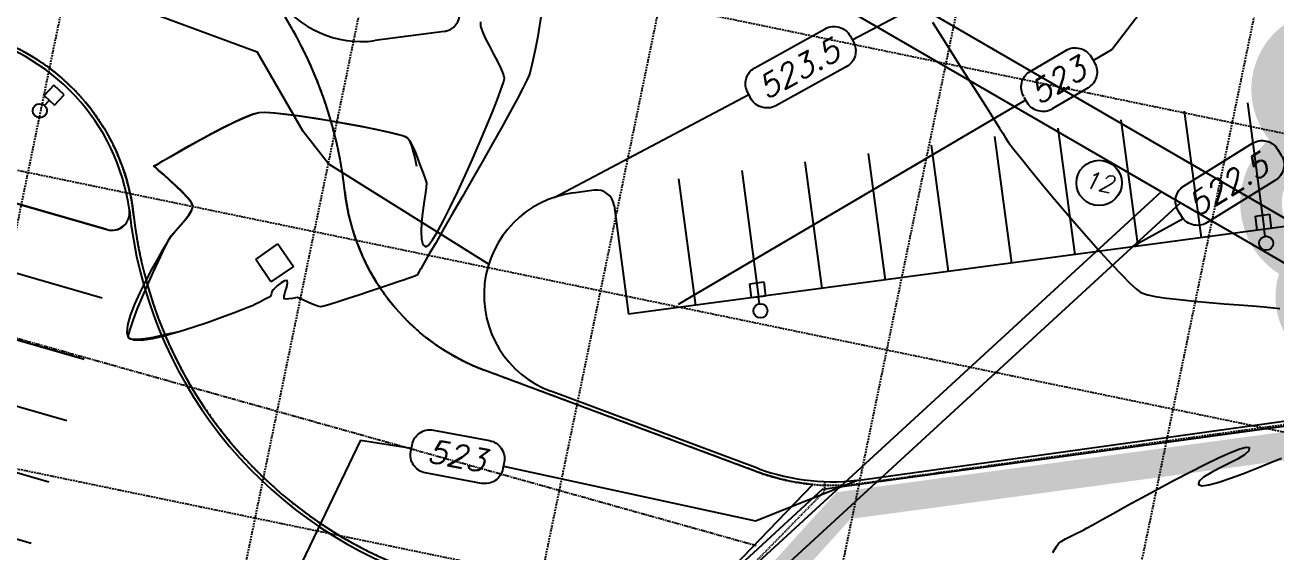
# Model space of a CAD drawing. Header units: inches. Extents: x 3071 to 5995, y 4947 to 7102.
# Drawn here: x 4533.5 to 4710, y 6181.5 to 6255.8 of the extents above; entities that cross this region are included whole.
import ezdxf

# ---------------------------------------------------------------- set-up
doc = ezdxf.new("R2010")
doc.units = ezdxf.units.IN
doc.header["$MEASUREMENT"] = 0
for name, pattern in [('HIDDEN', [0.375, 0.25, -0.125]), ('HIDDEN2', [0.1875, 0.125, -0.0625]), ('PHANTOM2', [1.25, 0.625, -0.125, 0.125, -0.125, 0.125, -0.125])]:
    doc.linetypes.add(name, pattern=pattern)
for name, color, linetype in [('BOC', 4, 'Continuous'), ('COUNT', 11, 'Continuous'), ('EC', 3, 'Continuous'), ('EX-STM', 150, 'Continuous'), ('EX-STORM', 150, 'Continuous'), ('FIRELANE', 5, 'HIDDEN'), ('GRID', 254, 'HIDDEN'), ('hatch-ol', 7, 'Continuous'), ('INLET PROTECTION', 5, 'Continuous'), ('LIGHTS', 7, 'Continuous'), ('LIMITS OF DISTURBANCE', 1, 'HIDDEN'), ('LOTLINE', 3, 'PHANTOM2'), ('PC', 43, 'Continuous'), ('PSTM', 3, 'Continuous'), ('SAW-CUT', 7, 'HIDDEN2'), ('STRIPING', 11, 'Continuous')]:
    doc.layers.add(name, color=color, linetype=linetype)
doc.styles.add('L60', font='SIMPLEX.shx', dxfattribs={"height": 2.4})
doc.styles.add('L80', font='simplex.shx', dxfattribs={"oblique": 15, "height": 4})

msp = doc.modelspace()

# ---------------------------------------------------------------- linework, layer by layer
at = {"layer": 'BOC', "color": 7}
for p, q in [((4592.67, 6254.88), (4582.88, 6253.58)), ((4613.83, 6232.49), (4610.86, 6232.09)), ((4545.07, 6226.93), (4530.2, 6231.23)), ((4616.64, 6230.34), (4618.69, 6214.98)), ((4726.73, 6229.42), (4618.69, 6214.98)), ((4636.95, 6193.25), (4607.72, 6204.13)), ((4651.91, 6191.7), (4717.3, 6200.79))]:
    msp.add_line(p, q, dxfattribs=at)
for centre, radius, start, end in [((4580.96, 6267.95), 14.5, 214.3223, 277.6144), ((4592.34, 6257.36), 2.5, 277.6144, 7.6144), ((4519.02, 6225.66), 29.5, 7.8231, 78.2726), ((4612.78, 6217.72), 14.5, 97.6144, 249.5776), ((4614.16, 6230.01), 2.5, 7.6144, 97.6144), ((4545.76, 6229.33), 2.5, 253.894, 7.8231), ((4647.42, 6221.36), 30, 249.5776, 278.5955)]:
    msp.add_arc(centre, radius, start, end, dxfattribs=at)
at = {"layer": 'COUNT', "color": 7}
msp.add_circle((4685.08, 6233.51), 3.2, dxfattribs=at)
at = {"layer": 'EC', "color": 44, "ltscale": 0.5, "flags": 128}
for points, elevation in [([(4606.37, 6257.49), (4606.11, 6255.71), (4605.81, 6253.94), (4605.48, 6252.27), (4605.16, 6250.78), (4604.87, 6249.57), (4604.64, 6248.72), (4604.34, 6248.02), (4603.76, 6246.86), (4602.94, 6245.31), (4601.92, 6243.43), (4600.73, 6241.3), (4599.43, 6238.98), (4598.06, 6236.55), (4596.65, 6234.07), (4595.25, 6231.62), (4593.89, 6229.27), (4592.63, 6227.08), (4591.51, 6225.13), (4590.56, 6223.49), (4589.82, 6222.23), (4589.35, 6221.41), (4589.17, 6221.11), (4589.07, 6220.92), (4588.94, 6220.67), (4588.84, 6220.51), (4588.71, 6220.44), (4588.52, 6220.36), (4588.38, 6220.3), (4588.13, 6220.21), (4587.59, 6220.03), (4586.92, 6219.81), (4586.3, 6219.6), (4585.89, 6219.46), (4585.5, 6219.33), (4584.67, 6219.05), (4583.51, 6218.66), (4582.12, 6218.19), (4580.62, 6217.69), (4579.11, 6217.2), (4577.71, 6216.74), (4576.52, 6216.38), (4575.66, 6216.13), (4575.23, 6216.04), (4574.81, 6216.14), (4574.19, 6216.37), (4573.5, 6216.67), (4572.82, 6216.98), (4572.28, 6217.22), (4571.97, 6217.33), (4571.68, 6217.31), (4571.24, 6217.23), (4570.76, 6217.15), (4570.35, 6217.11), (4570.1, 6217.18), (4570.09, 6217.52), (4570.24, 6218.13), (4570.44, 6218.83), (4570.56, 6219.44), (4570.48, 6219.77), (4570.15, 6219.72), (4569.65, 6219.41), (4569.11, 6218.98), (4568.67, 6218.59), (4568.45, 6218.38), (4568.35, 6218.13), (4568.24, 6217.77), (4568.13, 6217.53), (4567.87, 6217.36), (4567.32, 6217.06), (4566.65, 6216.71), (4566.02, 6216.39), (4565.59, 6216.2), (4565.18, 6216.03), (4564.26, 6215.67), (4562.91, 6215.15), (4561.24, 6214.52), (4559.35, 6213.84), (4557.33, 6213.15), (4555.28, 6212.5), (4553.31, 6211.94), (4551.52, 6211.53), (4550, 6211.31), (4548.85, 6211.32), (4548.17, 6211.63), (4547.92, 6212.35), (4548.02, 6213.44), (4548.4, 6214.82), (4549.01, 6216.39), (4549.76, 6218.07), (4550.6, 6219.76), (4551.46, 6221.39), (4552.28, 6222.86), (4552.98, 6224.08), (4553.5, 6224.98), (4553.77, 6225.45), (4554.11, 6225.94), (4554.67, 6226.61), (4555.34, 6227.4), (4556.03, 6228.23), (4556.63, 6229.03), (4557.05, 6229.73), (4557.19, 6230.26), (4556.98, 6230.71), (4556.47, 6231.36), (4555.73, 6232.14), (4554.86, 6232.99), (4553.95, 6233.84), (4553.09, 6234.63), (4552.37, 6235.28), (4551.87, 6235.73), (4551.69, 6235.91), (4551.86, 6236.01), (4552.08, 6236.08), (4552.32, 6236.22), (4552.98, 6236.61), (4553.98, 6237.18), (4555.26, 6237.91), (4556.72, 6238.74), (4558.32, 6239.62), (4559.97, 6240.51), (4561.6, 6241.36), (4563.14, 6242.12), (4564.51, 6242.75), (4565.66, 6243.21), (4566.49, 6243.44), (4567.35, 6243.47), (4568.64, 6243.39), (4570.29, 6243.22), (4572.2, 6242.97), (4574.29, 6242.66), (4576.48, 6242.3), (4578.69, 6241.91), (4580.82, 6241.52), (4582.79, 6241.13), (4584.52, 6240.76), (4585.92, 6240.42), (4586.91, 6240.14), (4587.4, 6239.94), (4587.76, 6239.5), (4588.15, 6238.78), (4588.56, 6237.88), (4588.96, 6236.86), (4589.34, 6235.84), (4589.68, 6234.88), (4589.96, 6234.08), (4590.18, 6233.53), (4590.18, 6233.53), (4590.12, 6232.83), (4589.98, 6231.82), (4589.8, 6230.59), (4589.62, 6229.25), (4589.48, 6227.91), (4589.41, 6226.65), (4589.46, 6225.6), (4589.65, 6224.84), (4590.03, 6224.49), (4590.43, 6224.72), (4591.01, 6225.48), (4591.75, 6226.69), (4592.61, 6228.29), (4593.56, 6230.18), (4594.57, 6232.29), (4595.61, 6234.54), (4596.65, 6236.85), (4597.65, 6239.15), (4598.59, 6241.36), (4599.42, 6243.39), (4600.13, 6245.17), (4600.67, 6246.62), (4601.03, 6247.67), (4601.16, 6248.22), (4601.04, 6248.83), (4600.71, 6249.65), (4600.23, 6250.62), (4599.67, 6251.69), (4599.08, 6252.78), (4598.54, 6253.84), (4598.11, 6254.8), (4597.84, 6255.62), (4597.81, 6256.21)], 520), ([(4671.47, 6240.52), (4671.85, 6239.85), (4672.31, 6239.19), (4673.1, 6238.17), (4674.16, 6236.84), (4675.45, 6235.25), (4676.92, 6233.47), (4678.52, 6231.56), (4680.21, 6229.58), (4681.93, 6227.57), (4683.64, 6225.61), (4685.29, 6223.75), (4686.83, 6222.06), (4688.22, 6220.58), (4689.41, 6219.38), (4690.34, 6218.52), (4690.98, 6218.05), (4691.77, 6217.77), (4693, 6217.51), (4694.59, 6217.27), (4696.44, 6217.05), (4698.48, 6216.84), (4700.61, 6216.65), (4702.74, 6216.47), (4704.81, 6216.31), (4706.71, 6216.16), (4708.36, 6216.02), (4709.67, 6215.9), (4710.57, 6215.78)], 523), ([(4678.56, 6181.41), (4679.07, 6182.24), (4679.36, 6182.65), (4679.74, 6182.94), (4680.35, 6183.3), (4681.08, 6183.69), (4681.82, 6184.05), (4682.47, 6184.37), (4682.91, 6184.58), (4683.3, 6184.8), (4684.19, 6185.3), (4685.5, 6186.03), (4687.15, 6186.95), (4689.06, 6188.01), (4691.17, 6189.16), (4693.4, 6190.37), (4695.66, 6191.57), (4697.89, 6192.73), (4700.01, 6193.8), (4701.94, 6194.74), (4703.61, 6195.49), (4704.94, 6196.01), (4705.85, 6196.25), (4706.27, 6196.18), (4706.21, 6195.71), (4705.6, 6195.16), (4704.61, 6194.56), (4703.38, 6193.92), (4702.07, 6193.27), (4700.84, 6192.63), (4699.83, 6192.02), (4699.2, 6191.46), (4699.11, 6190.98), (4699.59, 6190.8), (4700.57, 6190.92), (4701.95, 6191.29), (4703.61, 6191.85), (4705.44, 6192.53), (4707.33, 6193.27), (4709.15, 6194.02), (4710.8, 6194.71)], 522)]:
    msp.add_lwpolyline(points, dxfattribs=dict(at, elevation=elevation))
at = {"layer": 'EC', "color": 44, "ltscale": 0.4, "flags": 128}
for points, elevation in [([(4661.59, 6256.2), (4663.75, 6252.77), (4665.73, 6249.62), (4667.49, 6246.84), (4668.98, 6244.47), (4670.17, 6242.59), (4671.01, 6241.25), (4671.47, 6240.52)], 523), ([(4555.28, 6212.5), (4555.2, 6212.49), (4555, 6212.45), (4554.58, 6212.36), (4553.85, 6212.21), (4552.77, 6211.97), (4551.59, 6211.73), (4550.43, 6211.53), (4549.39, 6211.42), (4548.74, 6211.42), (4548.38, 6211.49), (4548.22, 6211.57), (4548.17, 6211.63), (4548.14, 6211.68), (4548.12, 6211.85), (4548.18, 6212.24), (4548.38, 6213), (4548.81, 6214.26), (4549.4, 6215.78), (4550.1, 6217.45), (4550.85, 6219.18), (4551.61, 6220.89), (4552.33, 6222.46), (4552.96, 6223.81), (4553.46, 6224.84), (4553.77, 6225.45), (4554.2, 6226.09), (4554.8, 6226.79), (4555.46, 6227.54), (4556.12, 6228.29), (4556.69, 6229.02), (4557.01, 6229.56), (4557.16, 6229.93), (4557.19, 6230.15), (4557.19, 6230.26), (4557.18, 6230.34), (4557.11, 6230.54), (4556.9, 6230.89), (4556.46, 6231.45), (4555.72, 6232.24), (4554.85, 6233.09), (4553.95, 6233.92), (4553.09, 6234.68), (4552.37, 6235.31), (4551.95, 6235.67), (4551.75, 6235.84), (4551.69, 6235.9), (4551.69, 6235.91), (4551.7, 6235.92), (4551.76, 6235.96), (4551.9, 6236.01), (4552.08, 6236.08), (4552.32, 6236.22), (4552.97, 6236.61), (4553.95, 6237.18), (4555.19, 6237.9), (4556.62, 6238.73), (4558.19, 6239.6), (4559.82, 6240.49), (4561.43, 6241.33), (4562.98, 6242.1), (4564.38, 6242.73), (4565.58, 6243.2), (4566.49, 6243.44), (4567.43, 6243.48), (4568.78, 6243.41), (4570.46, 6243.23), (4572.4, 6242.98), (4574.51, 6242.66), (4576.7, 6242.29), (4578.89, 6241.9), (4581, 6241.5), (4582.94, 6241.1), (4584.64, 6240.73), (4586, 6240.4), (4586.8, 6240.18), (4587.19, 6240.04), (4587.35, 6239.97), (4587.4, 6239.94), (4587.47, 6239.87), (4587.61, 6239.69), (4587.81, 6239.33), (4588.05, 6238.73), (4588.3, 6237.88), (4588.5, 6237.04), (4588.66, 6236.34), (4588.77, 6235.89)], 520)]:
    msp.add_lwpolyline(points, dxfattribs=dict(at, elevation=elevation))
at = {"layer": 'EX-STM', "color": 5}
for p, q in [((4566.07, 6222.73), (4569.2, 6224.93)), ((4569.2, 6224.93), (4571.38, 6221.73)), ((4568.19, 6219.56), (4566.07, 6222.73)), ((4571.38, 6221.73), (4568.19, 6219.56))]:
    msp.add_line(p, q, dxfattribs=at)
at = {"layer": 'EX-STORM', "color": 5}
for p, q in [((4748.25, 6207.05), (4245.11, 6498.96)), ((4745.49, 6202.29), (4240.79, 6495.11))]:
    msp.add_line(p, q, dxfattribs=at)
at = {"layer": 'FIRELANE', "color": 7}
for p, q in [((4651.98, 6191.21), (4956.96, 6233.6)), ((4636.78, 6192.78), (4598.32, 6207.1))]:
    msp.add_line(p, q, dxfattribs=at)
for centre, radius, start, end in [((4519.02, 6225.66), 60, 6.3607, 41.4027), ((4519.02, 6225.66), 30, 6.3607, 78.2726), ((4608.96, 6235.69), 30.5, 186.3607, 249.5776), ((4608.96, 6235.69), 60.5, 186.3607, 249.5776), ((4647.42, 6221.36), 30.5, 249.5776, 278.5955)]:
    msp.add_arc(centre, radius, start, end, dxfattribs=at)
at = {"layer": 'GRID', "color": 253, "linetype": 'HIDDEN'}
for p, q in [((4650.74, 6800.56), (4358.63, 5386.49)), ((4691.13, 6792.22), (4399.03, 5378.14)), ((4731.53, 6783.87), (4439.43, 5369.8)), ((4771.93, 6775.53), (4479.82, 5361.45)), ((4812.33, 6767.19), (4520.22, 5353.11)), ((3330.34, 6525.75), (5834.96, 6008.37)), ((3322, 6485.35), (5826.62, 5967.97)), ((3313.65, 6444.95), (5818.27, 5927.57))]:
    msp.add_line(p, q, dxfattribs=at)
at = {"layer": 'hatch-ol', "linetype": 'Continuous'}
for points in [[(4644.66, 6190.99, -0.066552), (4636.78, 6192.78), (4598.32, 6207.1, -0.283051), (4578.65, 6232.31, 0.154102), (4564.02, 6265.34, 0.159579), (4547.62, 6274.87), (4181.78, 6350.82), (4059.18, 6386.74, -0.392328), (4049.01, 6403.63), (4079.74, 6553.31), (4050.23, 6560.5, -0.038219), (4049.63, 6555.88), (4021.18, 6419.57, -0.436443), (3996.05, 6404.45), (3749.41, 6476.18, -0.386729), (3735.29, 6499.03), (3721.3, 6425.24, -0.442765), (3759.02, 6447.91), (4176.01, 6327.5), (4525.11, 6255.03, -0.324495), (4548.83, 6228.98, 0.283051), (4587.85, 6178.99), (4621.14, 6166.59), (4644.66, 6190.99)], [(4530.2, 6231.23), (4545.07, 6226.93, 0.553032), (4548.24, 6229.67, 0.290012), (4588.79, 6178.1, 0.151097)]]:
    msp.add_lwpolyline(points, format="xyb", dxfattribs=at)
msp.add_lwpolyline([(4637.72, 5460.16), (4598.33, 5752.37), (4593.88, 5779.35), (4596.31, 5776.65), (4596.31, 5776.65), (4586.82, 5847.48), (4624.43, 5886.48), (4642.24, 5959.71), (4616.35, 6162.96), (4646.03, 6190.34), (4786.22, 6209.44), (5057.91, 6244.65)], dxfattribs=at)
at = {"layer": 'INLET PROTECTION', "color": 170, "ltscale": 100, "const_width": 5.87}
msp.add_lwpolyline([(4734.92, 6243.1, 0.520567), (4734.92, 6243.1, 0.765195), (4726.97, 6255.65, 0.417879), (4715, 6254.55, 0.6649), (4714.19, 6239.23, 0.744833), (4714.44, 6222.07, 0.975642), (4726.44, 6212.55, 0.520567), (4739.37, 6216.49, 0.520567), (4737.54, 6226.08, 0.540264), (4734.92, 6243.1)], format="xyb", close=True, dxfattribs=at)
at = {"layer": 'LIGHTS', "color": 7}
for p, q in [((4537.56, 6247.29), (4536.2, 6245.82)), ((4539.03, 6245.94), (4537.56, 6247.29)), ((4536.2, 6245.82), (4537.68, 6244.47)), ((4537.68, 6244.47), (4539.03, 6245.94)), ((4536.28, 6244.43), (4536.94, 6245.14)), ((4707.13, 6228.82), (4709.12, 6229.09)), ((4707.4, 6226.84), (4707.13, 6228.82)), ((4709.12, 6229.09), (4709.38, 6227.1)), ((4709.38, 6227.1), (4707.4, 6226.84)), ((4708.52, 6226), (4708.39, 6226.97)), ((4635.77, 6219.28), (4637.75, 6219.55)), ((4636.03, 6217.3), (4635.77, 6219.28)), ((4637.75, 6219.55), (4638.02, 6217.56)), ((4638.02, 6217.56), (4636.03, 6217.3)), ((4637.16, 6216.46), (4637.03, 6217.43))]:
    msp.add_line(p, q, dxfattribs=at)
for centre in [(4535.6, 6243.69), (4708.65, 6225.01), (4637.29, 6215.47)]:
    msp.add_circle(centre, 1, dxfattribs=at)
at = {"layer": 'LIMITS OF DISTURBANCE', "ltscale": 100, "const_width": 4}
msp.add_lwpolyline([(5271.87, 6271.93), (4649.03, 6188.01), (4620.3, 6156.38), (4646.44, 5958.59), (4629.44, 5884.24), (4589.68, 5844.19), (4643.44, 5458.23)], dxfattribs=at)
at = {"layer": 'LOTLINE', "color": 7}
msp.add_line((4636.7, 6182.33), (4484.04, 6225.1), dxfattribs=at)
at = {"layer": 'PC', "color": 44}
for p, q in [((4650.24, 6253.7), (4684.73, 6271.93)), ((4684.24, 6250.8), (4686.87, 6252.34)), ((4608.16, 6231.47), (4635.65, 6245.99)), ((4625.74, 6216.43), (4674.72, 6245.21)), ((4603.77, 6229.14), (4604.03, 6229.28))]:
    msp.add_line(p, q, dxfattribs=at)
for points in [[(4686.87, 6252.34), (4699.99, 6269.49)], [(4550.85, 6257.69), (4566.26, 6252)], [(4572.74, 6240.75), (4566.26, 6252)], [(4576.33, 6236.2), (4572.74, 6240.75)], [(4576.33, 6236.2), (4598.94, 6222.03)], [(4696.95, 6228.45), (4689.74, 6224.48)], [(4580.86, 6197.23), (4559.8, 6153.32)], [(4580.86, 6197.23), (4588.03, 6196.11)], [(4601.01, 6193.54), (4636.61, 6185.87)], [(4636.61, 6185.87), (4650.98, 6191.58)]]:
    msp.add_lwpolyline(points, dxfattribs=at)
for points in [[(4635.79, 6245.73), (4635.5, 6246.25, -0.414214), (4636.51, 6249.76), (4646.43, 6255.26, -0.414214), (4649.94, 6254.25), (4650.41, 6253.4, -0.414214), (4649.4, 6249.89), (4639.48, 6244.4, -0.450689), (4635.79, 6245.73)], [(4674.44, 6245.69, -0.414214), (4675.35, 6249.23), (4680.4, 6252.21, -0.414214), (4683.94, 6251.3), (4684.43, 6250.46, -0.414214), (4683.52, 6246.93), (4678.47, 6243.94, -0.414214), (4674.93, 6244.85), (4674.51, 6245.56)]]:
    msp.add_lwpolyline(points, format="xyb", dxfattribs=at)
at = {"layer": 'PC', "color": 44, "elevation": 359.39}
msp.add_lwpolyline([(4696.57, 6229.05), (4696.25, 6229.56, -0.414214), (4697.08, 6233.12), (4706.72, 6239.1, -0.414214), (4710.27, 6238.27), (4710.79, 6237.44, -0.414214), (4709.95, 6233.89), (4700.32, 6227.91, -0.450689), (4696.57, 6229.05)], format="xyb", dxfattribs=at)
at = {"layer": 'PC', "color": 44}
msp.add_lwpolyline([(4588.12, 6196.58, -0.414214), (4591.13, 6198.65), (4599.06, 6197.17, -0.414214), (4601.13, 6194.15), (4600.95, 6193.2, -0.414214), (4597.94, 6191.14), (4590, 6192.62, -0.414214), (4587.94, 6195.63)], format="xyb", close=True, dxfattribs=at)
at = {"layer": 'PSTM', "color": 140}
for p, q in [((4693.83, 6232.27), (4580.55, 6128.26)), ((4696.55, 6230.69), (4586.89, 6130))]:
    msp.add_line(p, q, dxfattribs=at)
at = {"layer": 'SAW-CUT', "color": 30}
for p, q in [((4646.34, 6190.04), (4646.39, 6191.38)), ((4616.6, 6159.63), (4646.34, 6190.04))]:
    msp.add_line(p, q, dxfattribs=at)
at = {"layer": 'STRIPING', "color": 7}
for p, q in [((4706.01, 6244.81), (4708.39, 6226.97)), ((4688.16, 6242.43), (4690.55, 6224.59)), ((4697.09, 6243.62), (4699.47, 6225.78)), ((4679.24, 6241.24), (4681.63, 6223.39)), ((4661.4, 6238.85), (4663.79, 6221.01)), ((4670.32, 6240.04), (4672.71, 6222.2)), ((4652.48, 6237.66), (4654.87, 6219.82)), ((4634.64, 6235.27), (4637.03, 6217.43)), ((4643.56, 6236.47), (4645.95, 6218.62)), ((4625.72, 6234.08), (4628.11, 6216.24)), ((4544.38, 6217.24), (4509.79, 6227.23)), ((4541.88, 6208.6), (4507.3, 6218.58)), ((4539.39, 6199.95), (4504.8, 6209.94)), ((4536.89, 6191.3), (4502.3, 6201.29)), ((4534.39, 6182.66), (4499.81, 6192.64))]:
    msp.add_line(p, q, dxfattribs=at)

# ---------------------------------------------------------------- texts
at = {"layer": 'COUNT', "color": 7, "style": 'L60', "oblique": 15}
msp.add_text('12', height=2.4, rotation=348.2726, dxfattribs=at).set_placement((4682.78, 6232.9))
at = {"layer": 'PC', "color": 44, "style": 'L80', "oblique": 15}
for s, rotation, p in [('523.5', 28.9945, (4638.06, 6245.21)), ('523', 30.5586, (4676.52, 6244.48)), ('522.5', 31.8422, (4698.85, 6228.65, 359.39)), ('523', 349.6008, (4590.09, 6194.21))]:
    msp.add_text(s, height=3.2, rotation=rotation, dxfattribs=at).set_placement(p)

doc.saveas('drawing.dxf')
